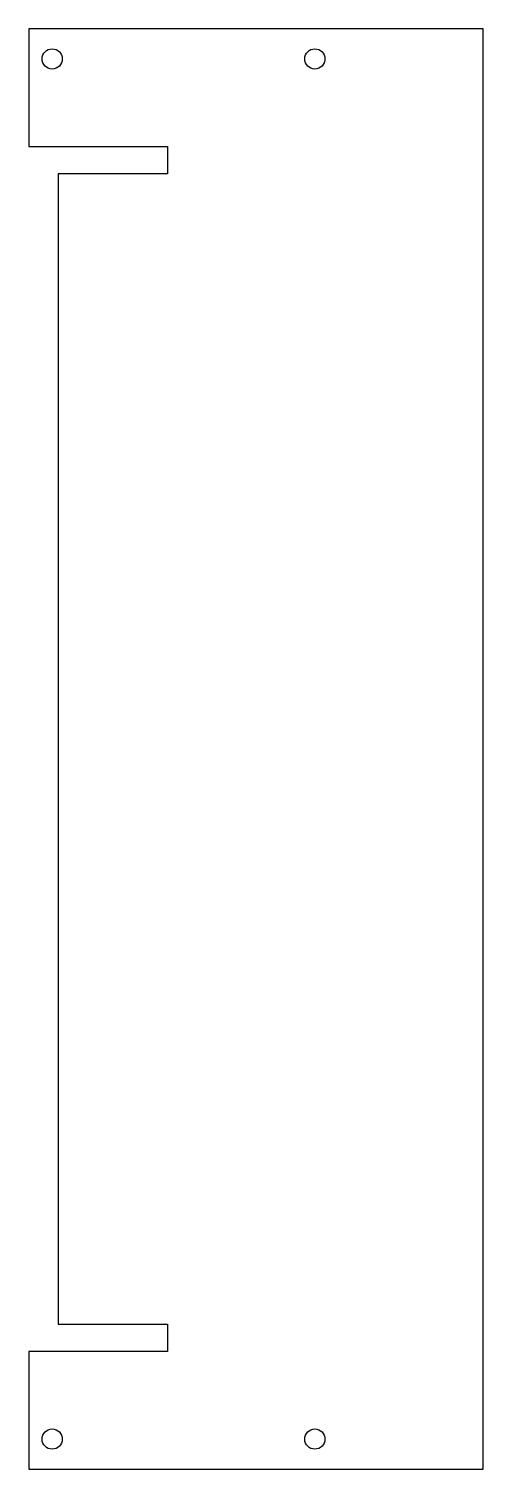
# Model space of a CAD drawing. Header units: millimetres. Extents: x -80 to 3, y -79 to 184.
import ezdxf

# ---------------------------------------------------------------- set-up
doc = ezdxf.new("R2010")
doc.units = ezdxf.units.MM

msp = doc.modelspace()

# ---------------------------------------------------------------- linework, layer by layer
msp.add_lwpolyline([(-80.35, 184), (-80.35, 162.5), (-54.99, 162.5), (-54.99, 157.5), (-74.99, 157.5), (-74.99, -52.5), (-54.99, -52.5), (-54.99, -57.5), (-80.35, -57.5), (-80.35, -79), (2.68, -79), (2.68, 184)], close=True)
for centre in [(-76.08, 178.5), (-28.08, 178.5), (-76.08, -73.5), (-28.08, -73.5)]:
    msp.add_circle(centre, 1.85)

doc.saveas('drawing.dxf')
